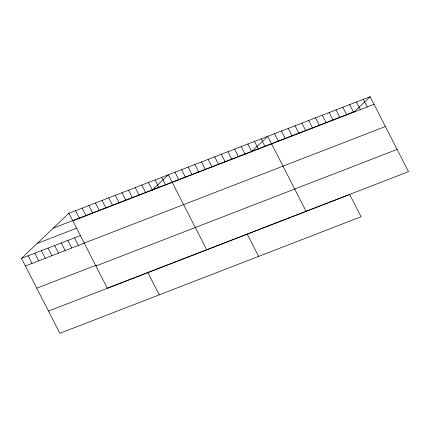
<?xml version="1.0" encoding="UTF-8"?>
<svg xmlns="http://www.w3.org/2000/svg" width="430" height="430" viewBox="0 0 430 430"><rect width="100%" height="100%" fill="white"/><g stroke="black" fill="none" stroke-linecap="round" stroke-linejoin="round"><path stroke-width="0.64" d="M48.483 311.083L349.692 194.521L361.066 216.747L59.856 333.309L21.5 258.355L68.934 213.253L370.144 96.691L408.5 171.645L107.296 288.208L68.934 213.253M151.758 190.544L168.334 174.784L206.69 249.744M251.158 152.08L267.734 136.321L306.09 211.28M353.567 112.45L370.144 96.691M53.282 228.136L354.487 111.574M72.831 220.859L374.035 104.296M37.152 243.466L76.911 228.083M21.5 258.355L80.534 235.506M84.205 243.084L385.409 126.522M25.392 265.96L84.431 243.111M36.765 288.186L96.406 265.106M95.922 265.982L397.127 149.42M363.312 99.33L367.209 106.936M356.486 101.974L360.378 109.58M349.66 104.614L353.551 112.225M342.834 107.258L346.725 114.864M336.007 109.897L339.899 117.508M329.176 112.542L333.073 120.147M322.349 115.186L326.241 122.792M315.523 117.825L319.415 125.431M308.697 120.47L312.588 128.076M301.871 123.109L305.762 130.715M295.039 125.754L298.936 133.359M288.213 128.393L292.104 135.998M281.387 131.037L285.278 138.643M274.56 133.676L278.452 141.287M261.107 138.885L264.998 146.49M254.479 141.448L258.371 149.054M247.852 144.012L251.743 151.618M241.225 146.576L245.116 154.182M234.597 149.14L238.494 156.746M227.975 151.704L231.867 159.315M221.348 154.273L225.239 161.879M214.72 156.837L218.612 164.443M247.282 234.156L258.656 256.382M208.093 159.401L211.985 167.007M201.466 161.965L205.357 169.571M194.838 164.529L198.735 172.134M188.216 167.093L192.108 174.698M181.589 169.656L185.48 177.262M174.962 172.22L178.853 179.826M161.707 177.348L165.598 184.954M155.079 179.912L158.976 187.523M148.457 182.476L152.349 190.087M141.83 185.045L145.722 192.651M135.203 187.609L139.094 195.215M128.575 190.173L132.467 197.778M121.948 192.737L125.84 200.342M115.321 195.301L119.212 202.906M147.882 272.62L159.256 294.846M108.693 197.864L112.59 205.47M102.071 200.428L105.963 208.034M95.444 202.992L99.335 210.598M88.817 205.556L92.708 213.162M82.189 208.12L86.081 215.726M75.562 210.684L79.453 218.295M74.514 237.838L78.405 245.444M67.886 240.402L71.778 248.008M61.259 242.966L65.15 250.572M54.631 245.53L58.523 253.136M48.004 248.094L51.901 255.7M41.382 250.658L45.274 258.263M34.755 253.222L38.646 260.827M28.127 255.785L32.019 263.397"/></g></svg>
